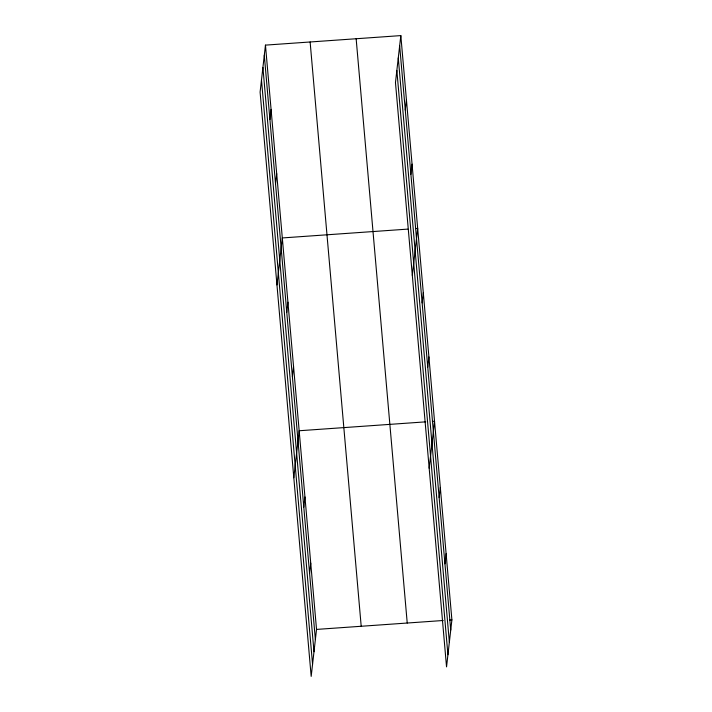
<?xml version="1.0" encoding="UTF-8"?>
<svg xmlns="http://www.w3.org/2000/svg" width="712" height="712" viewBox="0 0 712 712"><rect width="100%" height="100%" fill="white"/><g stroke="black" fill="none" stroke-linecap="round" stroke-linejoin="round"><path stroke-width="1.07" d="M265.46 45.123L260.103 92.115L311.18 676.4L316.529 629.417L265.46 45.123L400.82 35.6L451.897 619.885L446.54 666.877L395.472 82.583L400.82 35.6M269.919 119.58L271.076 109.399M275.535 183.847L276.692 173.666M276.959 284.925L282.317 237.942L407.869 229.104M286.776 312.39L287.933 302.208M292.392 376.666L293.549 366.484M293.816 477.743L299.165 430.751L425.812 421.842M303.793 507.158L304.958 496.976M309.587 573.374L310.743 563.192M405.279 110.049L406.436 99.876M410.895 174.324L412.061 164.143M412.319 275.402L417.677 228.418L415.497 228.57M422.136 302.867L423.293 292.685M427.752 367.143L428.909 356.961M429.176 468.22L434.534 421.228L432.353 421.379M439.162 497.635L440.319 487.453M444.947 563.851L446.104 553.669M316.529 629.417L443.175 620.499M449.717 620.045L451.897 619.885M399.663 45.782L450.732 630.067M398.275 57.93L449.352 642.215M396.851 70.444L447.928 654.728M356.151 38.742L407.228 623.036M310.129 41.981L361.198 626.266M264.303 55.305L315.372 639.59M262.915 67.453L313.992 651.738M261.491 79.966L312.559 664.252"/></g></svg>
